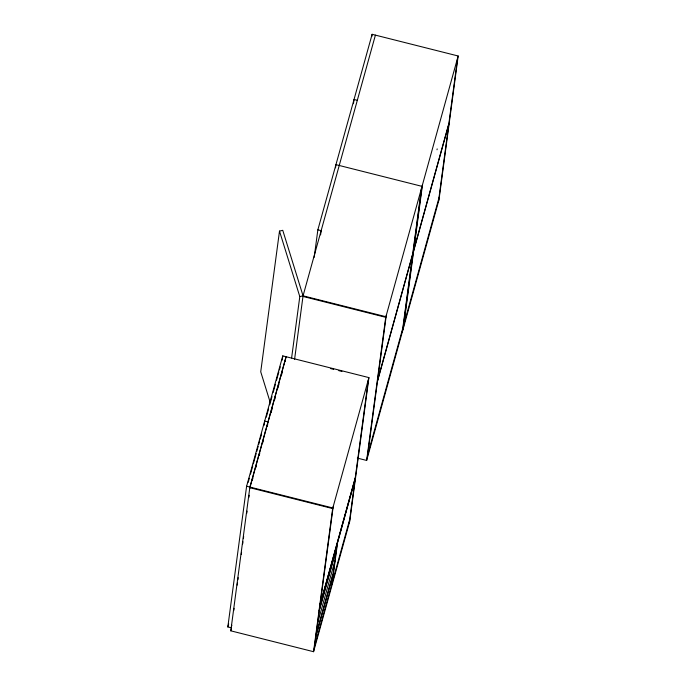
<?xml version="1.0" encoding="UTF-8"?>
<svg xmlns="http://www.w3.org/2000/svg" width="686" height="686" viewBox="0 0 686 686"><rect width="100%" height="100%" fill="white"/><g stroke="black" fill="none" stroke-linecap="round" stroke-linejoin="round"><path stroke-width="1.03" d="M294.586 359.301L303.058 295.829L282.761 230.325L279.502 231.088L260.731 371.795L270.241 402.502M231.113 627.767L227.829 626.944L246.608 486.237L282.778 355.888L368.914 377.609L349.74 521.351L313.562 651.7L230.805 630.828L249.893 487.069L286.062 356.72M231.748 625.855L231.825 625.246M233.797 610.446L234.08 608.336M237.185 585.089L237.467 582.971M237.888 579.807L238.171 577.689M241.275 554.442L241.558 552.333M242.681 543.878L242.964 541.769M243.384 538.596L243.667 536.478M246.771 513.231L247.054 511.121M248.889 497.384L249.172 495.266M250.158 487.875L250.441 485.757M264.127 425.294L264.693 421.067L267.977 421.89M267.411 426.126L267.694 424.008M282.212 360.124L282.778 355.888M285.256 361.402L285.539 359.284M286.071 357.346L286.156 356.737L249.901 487.703L332.659 508.566L368.914 377.609M291.61 357.963L299.799 296.601L279.502 231.088M314.188 257.336L317.858 229.827L372.121 34.3L458.171 55.995L438.989 199.737L366.641 460.443L357.329 458.094M320.576 234.886L321.142 230.659L317.858 229.827M335.523 167.821L335.943 164.649L421.993 186.352L402.811 330.086M353.47 103.706L354.036 99.479L357.32 100.302M371.838 36.418L372.121 34.3M313.562 651.7L332.744 507.957L246.608 486.237M314.102 649.762L333.199 506.628M331.724 584.309L337.023 544.598M332.256 582.371L337.555 542.66M349.2 523.289L368.296 380.155M366.641 460.443L385.815 316.7L303.058 295.829L299.799 296.601M367.182 458.497L386.278 315.371M402.279 332.033L421.375 188.899M403.351 328.148L422.447 185.014M438.448 201.675L457.545 58.542M437.008 149.771L437.171 148.913M248.203 482.301L249.344 478.193M250.484 474.086L252.765 465.871M253.331 463.822L256.178 453.557M256.753 451.499L258.176 446.363M258.742 444.314L259.6 441.235M260.174 439.177L261.598 434.049M266.288 417.122L268.569 408.916M269.709 404.809L271.99 396.594M273.131 392.486L275.412 384.271M276.544 380.164L278.825 371.949M279.399 369.9L280.248 366.821M303.058 295.829L375.405 35.132M252.345 480.054L252.911 477.996M255.758 467.732L256.332 465.674M259.179 455.41L259.754 453.352M262.601 443.087L263.167 441.038M270.996 412.818L272.136 408.71M274.417 400.504L275.558 396.397M277.839 388.182L278.979 384.074M281.26 375.859L282.4 371.752M227.829 626.944L228.678 623.883M230.805 630.828L231.336 628.89M458.171 55.995L385.738 317.309L302.972 296.438M377.609 380.31L412.706 253.846M413.787 249.961L448.884 123.489M377.489 381.227L412.586 254.755M413.667 250.879L448.764 124.406M320.182 604.16L355.279 477.688M320.019 605.369L355.159 478.596M319.899 606.287L354.996 479.814M314.591 646.109L349.689 519.636M367.662 454.852L402.759 328.38M403.84 324.504L438.937 198.031M334.588 561.808L334.785 561.32L317.669 623.008M330.558 368.562L333.662 369.351M338.833 370.654L341.937 371.435M336.286 549.032L319.23 610.506L336.492 548.551L336.286 549.032M332.882 574.576L315.826 636.042L333.087 574.088L332.882 574.576"/></g></svg>
